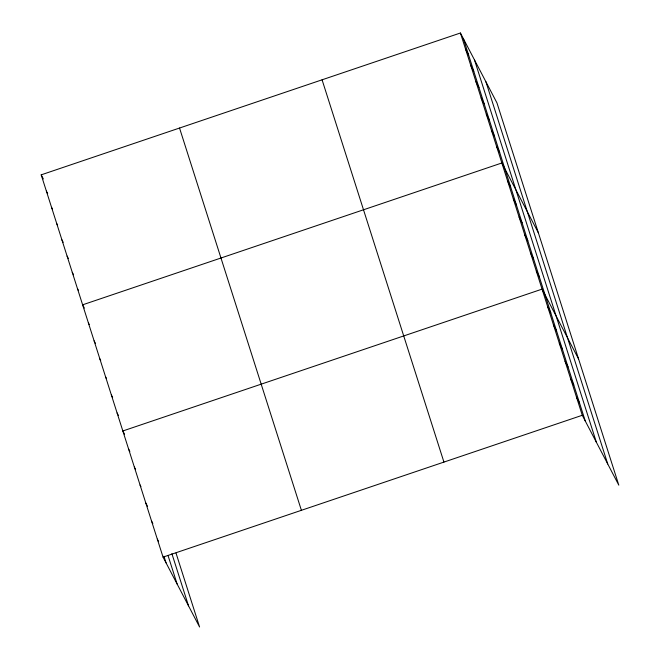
<?xml version="1.0" encoding="UTF-8"?>
<svg xmlns="http://www.w3.org/2000/svg" width="660" height="660" viewBox="0 0 660 660"><rect width="100%" height="100%" fill="white"/><g stroke="black" fill="none" stroke-linecap="round" stroke-linejoin="round"><path stroke-width="0.99" d="M175.997 553.014L199.584 627L163.053 557.122L41.192 174.842L460.416 33L496.947 102.877L618.808 485.158L582.277 415.28L460.416 33M82.624 304.821L501.847 162.979L538.379 232.848M163.053 557.122L582.277 415.28M465.597 49.244L468.592 54.986M470.778 65.497L473.773 71.23M475.951 81.741L478.954 87.475M481.132 97.985L484.135 103.727M486.313 114.238L489.308 119.971M491.494 130.482L494.488 136.216M496.666 146.726L499.669 152.468M507.598 180.997L510.592 186.731M513.34 199.015L516.334 204.757M519.082 217.041L522.085 222.775M524.832 235.059L527.827 240.801M530.574 253.085L533.569 258.819M536.316 271.103L539.319 276.845M578.589 359.007L542.066 289.129L122.843 430.972L124.55 434.247M547.808 307.147L550.803 312.889M553.55 325.174L556.553 330.908M559.292 343.192L562.295 348.934M565.042 361.218L568.037 366.952M570.784 379.236L573.788 384.97M576.527 397.262L579.529 402.996M41.192 174.842L43.337 178.942M46.373 191.095L47.66 193.553M51.554 207.339L52.412 208.981M56.735 223.583L57.585 225.225M61.908 239.836L63.195 242.294M67.089 256.08L68.376 258.538M72.27 272.324L73.557 274.783M77.451 288.568L78.301 290.21M83.053 305.638L84.34 308.096M88.374 322.839L89.224 324.481M94.116 340.865L95.403 343.324M99.858 358.883L100.716 360.525M105.608 376.909L106.458 378.543M111.35 394.927L112.637 397.386M117.092 412.954L118.379 415.412M128.584 448.99L129.871 451.448M134.326 467.016L135.613 469.474M140.077 485.034L140.926 486.676M145.819 503.06L147.535 506.335M151.561 521.078L152.848 523.537M157.311 539.105L158.59 541.563M485.884 81.708L607.736 463.988M474.482 59.903L596.343 442.183M463.419 38.734L585.271 421.014M322.072 79.81L443.933 462.091M179.536 128.032L301.397 510.312M171.889 553.666L188.521 605.831M168.044 555.571L177.119 584.026M163.936 556.223L166.048 562.864"/></g></svg>
